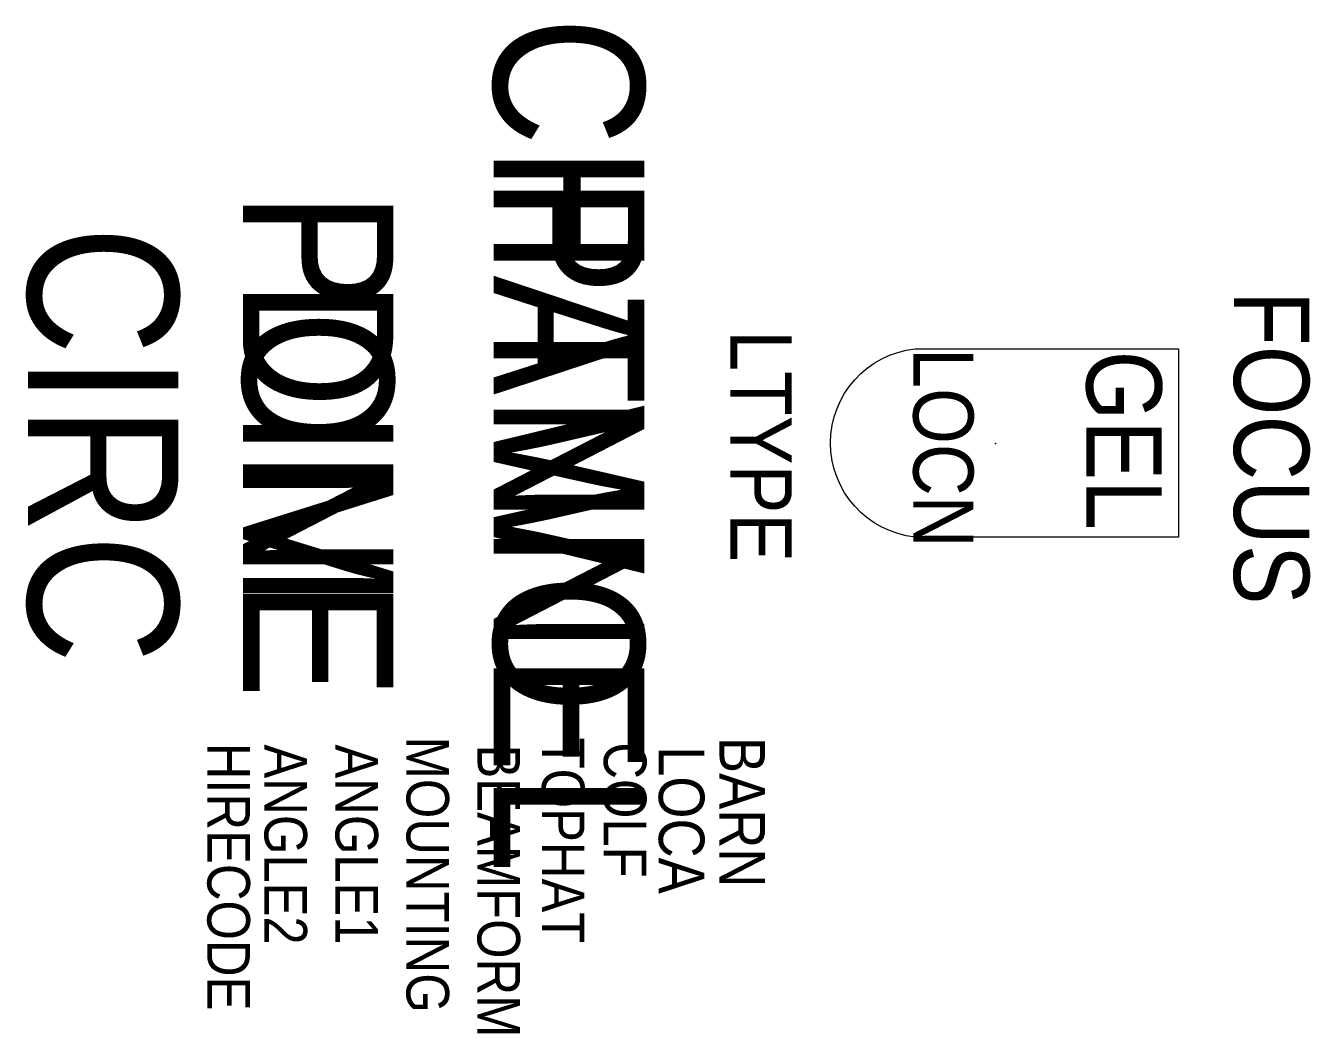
# Model space of a CAD drawing. Extents: x -212 to 642, y -104 to 566.
import ezdxf
from ezdxf.enums import TextEntityAlignment as Align

# ---------------------------------------------------------------- set-up
doc = ezdxf.new("R2010")
doc.units = 0
doc.header["$MEASUREMENT"] = 0
for name, color, linetype in [('CHANNEL', 3, 'CONTINUOUS'), ('CIRC', 6, 'CONTINUOUS'), ('DIMMER', 4, 'CONTINUOUS'), ('FOCUS', 30, 'CONTINUOUS'), ('GEL', 1, 'CONTINUOUS'), ('LANTERNS', 4, 'CONTINUOUS'), ('LOCATION', 7, 'CONTINUOUS'), ('MODEL', 6, 'CONTINUOUS'), ('PATCH', 5, 'CONTINUOUS'), ('PATCH2', 5, 'CONTINUOUS')]:
    doc.layers.add(name, color=color, linetype=linetype)

msp = doc.modelspace()

# ---------------------------------------------------------------- linework, layer by layer
at = {"layer": 'LANTERNS', "color": 0}
msp.add_lwpolyline([(554.34, 226.01), (379.34, 226.01, -0.899959), (379.34, 351.01), (554.34, 351.01), (554.34, 288.51), (554.34, 226.01)], format="xyb", dxfattribs=at)
msp.add_point((432.64, 288.24), dxfattribs=at)

# ---------------------------------------------------------------- texts
at = {"layer": 'CHANNEL', "width": 0.89}
msp.add_attdef('CHANNEL', text='', height=100, rotation=270, dxfattribs=at).set_placement((99.3, 287.38), align=Align.CENTER)
at = {"layer": 'CIRC', "width": 0.89}
msp.add_attdef('CIRC', text='', height=100, rotation=270, dxfattribs=at).set_placement((-210.2, 287.38), align=Align.CENTER)
at = {"layer": 'DIMMER', "width": 0.89}
msp.add_attdef('DIM', text='', height=100, rotation=270, dxfattribs=at).set_placement((-67.36, 288.24), align=Align.CENTER)
at = {"layer": 'FOCUS', "width": 0.89}
msp.add_attdef('FOCUS', text='', height=50, rotation=270, dxfattribs=at).set_placement((591.09, 285.32), align=Align.CENTER)
at = {"layer": 'GEL', "width": 0.89}
msp.add_attdef('GEL', text='', height=50, rotation=270, dxfattribs=at).set_placement((493.07, 290.33), align=Align.CENTER)
at = {"layer": 'LANTERNS', "color": 0, "width": 0.89, "flags": 1}
for tag, p, s, height in [('HIRECODE', (-90.93, 89.4), 'C', 28.3), ('ANGLE2', (-53.01, 88.26), '180', 28.305), ('ANGLE1', (-5.84, 88.26), '0', 28.3), ('MOUNTING', (41.34, 93.45), 'STANDARD HOOK CLAMP', 28.3047), ('BEAMFORM', (88.51, 88.26), 'C', 28.3), ('TOPHAT', (131.3, 92.75), 'Y', 28.3), ('COLF', (172.43, 89.64), 'N', 28.3), ('BARN', (249.31, 93.27), '1', 30.26), ('LOCA', (208.98, 87.11), '', 30.26)]:
    msp.add_attdef(tag, p, s, height=height, rotation=270, dxfattribs=at)
at = {"layer": 'LOCATION', "width": 0.89}
msp.add_attdef('LOCN', text='', height=40, rotation=270, dxfattribs=at).set_placement((378.05, 285.3), align=Align.CENTER)
at = {"layer": 'MODEL', "width": 0.89}
msp.add_attdef('LTYPE', text='', height=40.8, rotation=270, dxfattribs=at).set_placement((256.56, 286.34), align=Align.CENTER)
at = {"layer": 'PATCH', "width": 0.89}
msp.add_attdef('PONE', text='', height=100, rotation=270, dxfattribs=at).set_placement((-67.36, 287.38), align=Align.CENTER)
at = {"layer": 'PATCH2', "width": 0.89}
msp.add_attdef('PTWO', text='', height=100, rotation=270, dxfattribs=at).set_placement((99.3, 287.38), align=Align.CENTER)

doc.saveas('drawing.dxf')
